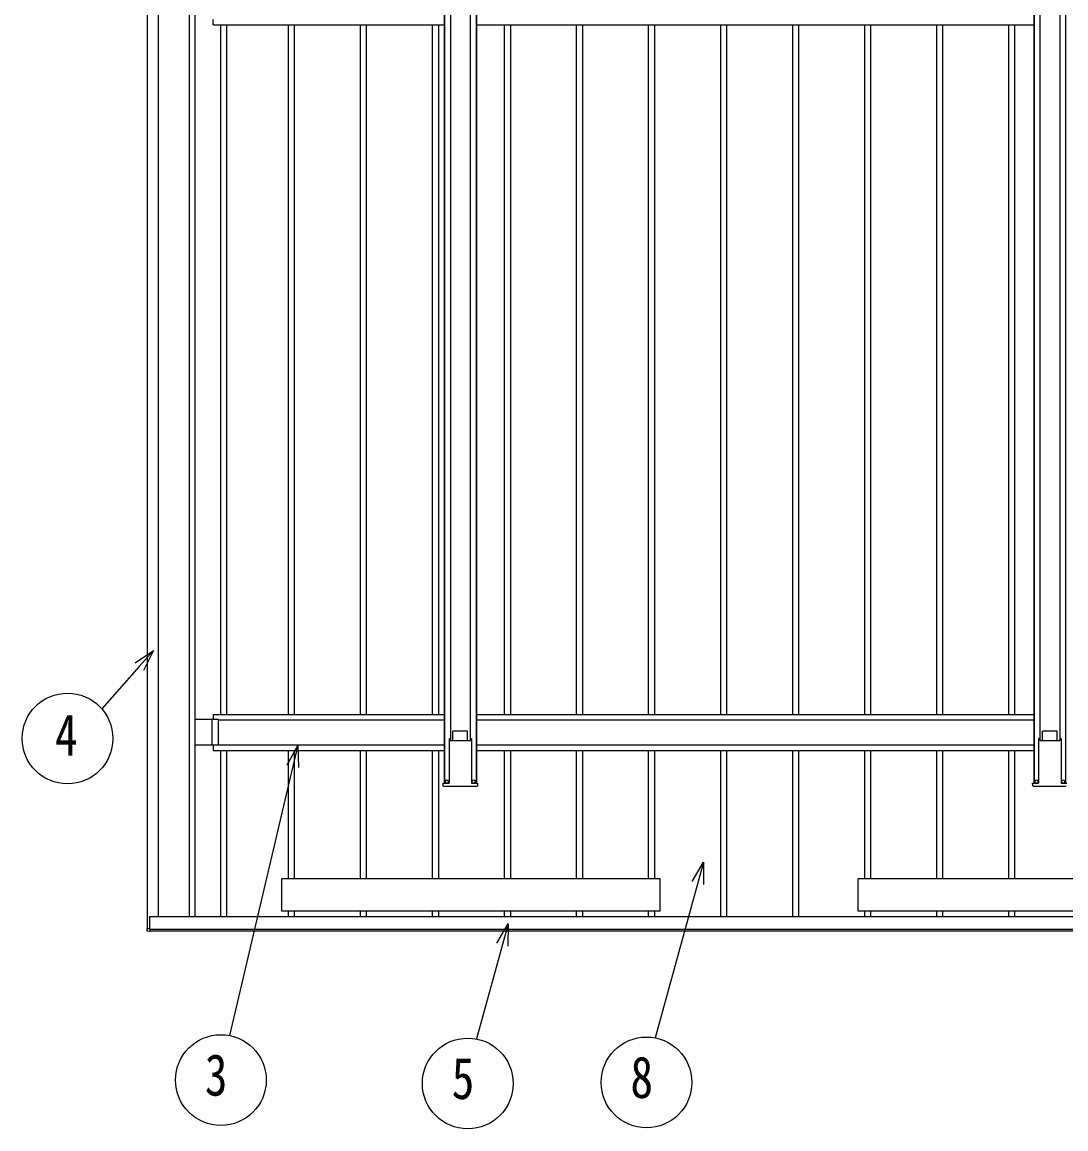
# Model space of a CAD drawing. Units: millimetres, scale not verified. Extents: x -14718 to 14718, y -10397 to 10401.
# Drawn here: x -6341 to -3444, y -1301 to 1772 of the extents above; entities that cross this region are included whole.
import ezdxf
from ezdxf.enums import TextEntityAlignment as Align

# ---------------------------------------------------------------- set-up
doc = ezdxf.new("R2010")
doc.units = ezdxf.units.MM
doc.header["$LTSCALE"] = 50
doc.layers.add('0-6_YKK_A1', color=4, linetype='Continuous')
doc.layers.add('0-7_YKK_D', color=6, linetype='Continuous')
doc.styles.add('ＭＳ ゴシック', font='')
doc.styles.get('ＭＳ ゴシック').set_extended_font_data('MS Gothic')

msp = doc.modelspace()

# ---------------------------------------------------------------- linework, layer by layer
at = {"layer": '0-6_YKK_A1'}
for p, q in [((-5992.91, -744.91), (-5992.91, 2371.42)), ((-5962.91, -711.6), (-5962.91, 2372.61)), ((-5877.91, 2338.11), (-5877.91, -711.6)), ((-5861.91, 2338.11), (-5861.91, -711.6)), ((-5169.91, 2355.79), (-5169.91, -341.14)), ((-5168.71, 2355.79), (-5168.71, -341.14)), ((-5152.41, 2356.68), (-5152.41, -222.97)), ((-5097.41, 2356.68), (-5097.41, -222.97)), ((-5081.11, 2355.79), (-5081.11, -341.14)), ((-5079.91, 2355.79), (-5079.91, -341.14)), ((-3532.91, 2355.79), (-3532.91, -341.14)), ((-3531.71, 2355.79), (-3531.71, -341.14)), ((-3515.41, 2356.68), (-3515.41, -222.97)), ((-3460.41, 2356.68), (-3460.41, -222.97)), ((-3444.11, 2355.79), (-3444.11, -341.14)), ((-5810.91, 1764.34), (-5810.91, 1778.84)), ((-5810.91, 1764.34), (-5169.91, 1764.34)), ((-5790.91, 1764.34), (-5790.91, -150.35)), ((-5773.91, 1764.34), (-5773.91, -150.35)), ((-5601.91, -150.35), (-5601.91, 1764.34)), ((-5584.91, -150.35), (-5584.91, 1764.34)), ((-5401.91, -150.35), (-5401.91, 1764.34)), ((-5384.91, -150.35), (-5384.91, 1764.34)), ((-5201.91, -150.35), (-5201.91, 1764.34)), ((-5184.91, -150.35), (-5184.91, 1764.34)), ((-5079.91, 1764.34), (-3532.91, 1764.34)), ((-5001.91, -150.35), (-5001.91, 1764.34)), ((-4984.91, -150.35), (-4984.91, 1764.34)), ((-4801.91, -150.35), (-4801.91, 1764.34)), ((-4784.91, -150.35), (-4784.91, 1764.34)), ((-4601.91, -150.35), (-4601.91, 1764.34)), ((-4584.91, -150.35), (-4584.91, 1764.34)), ((-4401.91, -150.35), (-4401.91, 1764.34)), ((-4384.91, -150.35), (-4384.91, 1764.34)), ((-4201.91, -150.35), (-4201.91, 1764.34)), ((-4184.91, -150.35), (-4184.91, 1764.34)), ((-4001.91, -150.35), (-4001.91, 1764.34)), ((-3984.91, -150.35), (-3984.91, 1764.34)), ((-3801.91, -150.35), (-3801.91, 1764.34)), ((-3784.91, -150.35), (-3784.91, 1764.34)), ((-3601.91, -150.35), (-3601.91, 1764.34)), ((-3584.91, -150.35), (-3584.91, 1764.34)), ((-5810.91, -150.35), (-5810.91, -164.85)), ((-5810.91, -150.35), (-5169.91, -150.35)), ((-5079.91, -150.35), (-3532.91, -150.35)), ((-5795.91, -164.85), (-5861.91, -164.85)), ((-5813.41, -235.85), (-5813.41, -164.85)), ((-5795.91, -235.85), (-5795.91, -164.85)), ((-5795.91, -165.35), (-5169.91, -165.35)), ((-5079.91, -165.35), (-3532.91, -165.35)), ((-5104.41, -197.14), (-5145.41, -197.14)), ((-5145.41, -222.97), (-5145.41, -197.14)), ((-5104.41, -222.97), (-5104.41, -197.14)), ((-3467.41, -197.14), (-3508.41, -197.14)), ((-3508.41, -222.97), (-3508.41, -197.14)), ((-3467.41, -222.97), (-3467.41, -197.14)), ((-5795.91, -235.85), (-5861.91, -235.85)), ((-5810.91, -235.85), (-5810.91, -250.35)), ((-5795.91, -235.35), (-5169.91, -235.35)), ((-5156.16, -217.79), (-5156.16, -340.99)), ((-5155.8, -217.64), (-5156.15, -217.64)), ((-5155.8, -217.64), (-5155.31, -217.64)), ((-5155.31, -217.64), (-5153.27, -217.64)), ((-5152.96, -222.97), (-5153.27, -217.64)), ((-5096.56, -217.64), (-5094.52, -217.64)), ((-5094.52, -217.64), (-5094.03, -217.64)), ((-5094.03, -217.64), (-5093.68, -217.64)), ((-5093.66, -217.79), (-5093.66, -340.99)), ((-5079.91, -235.35), (-3532.91, -235.35)), ((-3519.16, -217.79), (-3519.16, -340.99)), ((-3518.8, -217.64), (-3519.15, -217.64)), ((-3518.8, -217.64), (-3518.31, -217.64)), ((-3518.31, -217.64), (-3516.27, -217.64)), ((-3515.96, -222.97), (-3516.27, -217.64)), ((-3459.56, -217.64), (-3457.52, -217.64)), ((-3457.52, -217.64), (-3457.03, -217.64)), ((-3457.03, -217.64), (-3456.68, -217.64)), ((-3456.66, -217.79), (-3456.66, -340.99)), ((-5810.91, -250.35), (-5169.91, -250.35)), ((-5790.91, -250.35), (-5790.91, -711.6)), ((-5773.91, -250.35), (-5773.91, -711.6)), ((-5601.91, -606.6), (-5601.91, -250.35)), ((-5584.91, -606.6), (-5584.91, -250.35)), ((-5401.91, -606.6), (-5401.91, -250.35)), ((-5384.91, -606.6), (-5384.91, -250.35)), ((-5201.91, -606.6), (-5201.91, -250.35)), ((-5184.91, -606.6), (-5184.91, -250.35)), ((-5079.91, -250.35), (-3532.91, -250.35)), ((-5001.91, -606.6), (-5001.91, -250.35)), ((-4984.91, -606.6), (-4984.91, -250.35)), ((-4801.91, -606.6), (-4801.91, -250.35)), ((-4784.91, -606.6), (-4784.91, -250.35)), ((-4601.91, -606.6), (-4601.91, -250.35)), ((-4584.91, -606.6), (-4584.91, -250.35)), ((-4401.91, -711.6), (-4401.91, -250.35)), ((-4384.91, -711.6), (-4384.91, -250.35)), ((-4201.91, -711.6), (-4201.91, -250.35)), ((-4184.91, -711.6), (-4184.91, -250.35)), ((-4001.91, -606.6), (-4001.91, -250.35)), ((-3984.91, -606.6), (-3984.91, -250.35)), ((-3801.91, -606.6), (-3801.91, -250.35)), ((-3784.91, -606.6), (-3784.91, -250.35)), ((-3601.91, -606.6), (-3601.91, -250.35)), ((-3584.91, -606.6), (-3584.91, -250.35)), ((-5166.41, -341.14), (-5166.41, -337.14)), ((-5157.41, -341.14), (-5157.41, -337.14)), ((-5092.41, -341.14), (-5092.41, -337.14)), ((-5083.41, -341.14), (-5083.41, -337.14)), ((-3529.41, -341.14), (-3529.41, -337.14)), ((-3520.41, -341.14), (-3520.41, -337.14)), ((-3455.41, -341.14), (-3455.41, -337.14)), ((-3446.41, -341.14), (-3446.41, -337.14)), ((-5172.29, -341.14), (-5157.27, -341.14)), ((-5156.75, -350.64), (-5170.32, -350.64)), ((-5157.27, -341.14), (-5156.28, -341.14)), ((-5155.25, -350.64), (-5156.75, -350.64)), ((-5156.18, -341.14), (-5156.28, -341.14)), ((-5154.88, -350.64), (-5155.25, -350.64)), ((-5094.95, -350.64), (-5154.88, -350.64)), ((-5094.58, -350.64), (-5094.95, -350.64)), ((-5093.08, -350.64), (-5094.58, -350.64)), ((-5093.65, -341.14), (-5093.55, -341.14)), ((-5093.55, -341.14), (-5092.56, -341.14)), ((-5079.51, -350.64), (-5093.08, -350.64)), ((-5092.56, -341.14), (-5077.54, -341.14)), ((-5077.54, -341.14), (-5077.04, -341.14)), ((-5077.04, -341.14), (-5077.51, -348.76)), ((-3535.29, -341.14), (-3520.27, -341.14)), ((-3519.75, -350.64), (-3533.32, -350.64)), ((-3520.27, -341.14), (-3519.28, -341.14)), ((-3518.25, -350.64), (-3519.75, -350.64)), ((-3519.18, -341.14), (-3519.28, -341.14)), ((-3517.88, -350.64), (-3518.25, -350.64)), ((-3457.95, -350.64), (-3517.88, -350.64)), ((-3457.58, -350.64), (-3457.95, -350.64)), ((-3456.08, -350.64), (-3457.58, -350.64)), ((-3456.65, -341.14), (-3456.55, -341.14)), ((-3456.55, -341.14), (-3455.56, -341.14)), ((-3442.51, -350.64), (-3456.08, -350.64)), ((-3455.56, -341.14), (-3440.54, -341.14)), ((-4569.92, -606.6), (-5619.92, -606.6)), ((-4569.92, -696.6), (-4569.92, -606.6)), ((-2969.92, -606.6), (-4019.92, -606.6)), ((-5601.91, -711.6), (-5601.91, -696.6)), ((-5584.91, -711.6), (-5584.91, -696.6)), ((-5401.91, -711.6), (-5401.91, -696.6)), ((-5384.91, -711.6), (-5384.91, -696.6)), ((-5201.91, -711.6), (-5201.91, -696.6)), ((-5184.91, -711.6), (-5184.91, -696.6)), ((-5001.91, -711.6), (-5001.91, -696.6)), ((-4984.91, -711.6), (-4984.91, -696.6)), ((-4801.91, -711.6), (-4801.91, -696.6)), ((-4784.91, -711.6), (-4784.91, -696.6)), ((-4601.91, -711.6), (-4601.91, -696.6)), ((-4584.91, -711.6), (-4584.91, -696.6)), ((-4001.91, -711.6), (-4001.91, -696.6)), ((-3984.91, -711.6), (-3984.91, -696.6)), ((-3801.91, -711.6), (-3801.91, -696.6)), ((-3784.91, -711.6), (-3784.91, -696.6)), ((-3601.91, -711.6), (-3601.91, -696.6)), ((-3584.91, -711.6), (-3584.91, -696.6)), ((-5987.41, -711.6), (-1012.91, -711.6)), ((-5987.41, -711.6), (-5987.41, -746.41)), ((-5993.95, -744.91), (-5988.23, -744.91)), ((-5986.41, -753.11), (-5993.95, -752.65)), ((-5988.23, -744.91), (-5987.91, -744.91)), ((-5987.91, -744.91), (-5987.91, -746.11)), ((-5987.91, -744.91), (-5987.91, -746.11)), ((-5987.41, -746.11), (-5987.91, -746.11)), ((-5986.41, -746.6), (-993.91, -746.6)), ((-5986.41, -746.71), (-5986.41, -752.61)), ((-5986.41, -751.6), (-993.91, -751.6)), ((-5986.41, -752.61), (-5986.41, -753.11))]:
    msp.add_line(p, q, dxfattribs=at)
for points in [[(-5152.96, -222.97), (-5096.87, -222.97), (-5096.56, -217.64)], [(-3515.96, -222.97), (-3459.87, -222.97), (-3459.56, -217.64)], [(-5172.32, -348.76), (-5172.79, -341.14), (-5172.29, -341.14)], [(-3535.32, -348.76), (-3535.79, -341.14), (-3535.29, -341.14)], [(-4569.92, -696.6), (-5619.92, -696.6), (-5619.92, -606.6)], [(-2969.92, -696.6), (-4019.92, -696.6), (-4019.92, -606.6)], [(-5994.41, -752.15), (-5994.41, -744.91), (-5993.95, -744.91)], [(-5987.61, -746.41), (-5986.41, -746.41), (-5986.41, -746.71)]]:
    msp.add_lwpolyline(points, dxfattribs=at)
for centre in [(-5161.91, -336.64), (-5087.91, -336.64), (-3524.91, -336.64), (-3450.91, -336.64)]:
    msp.add_circle(centre, 5, dxfattribs=at)
for centre, radius, start, end in [((-5161.91, -337.14), 4.5, 90, 180), ((-5161.91, -337.14), 4.5, 0, 90), ((-5087.91, -337.14), 4.5, 90, 180), ((-5087.91, -337.14), 4.5, 0, 90), ((-3524.91, -337.14), 4.5, 90, 180), ((-3524.91, -337.14), 4.5, 0, 90), ((-3450.91, -337.14), 4.5, 90, 180), ((-3450.91, -337.14), 4.5, 0, 90), ((-5170.32, -348.64), 2, 183.5, 270), ((-5079.51, -348.64), 2, 270, 356.5), ((-3533.32, -348.64), 2, 183.5, 270), ((-5993.91, -752.15), 0.5, 180, 266.5), ((-5987.61, -746.11), 0.3, 180, 270)]:
    msp.add_arc(centre, radius, start, end, dxfattribs=at)
for centre, major_axis, start_param, end_param in [((-5156.12, -218.14), (0.031, -0.5), 3.1377656, 3.9231638), ((-5093.71, -218.14), (-0.031, -0.5), 2.3600215, 3.1454197), ((-3519.12, -218.14), (0.031, -0.5), 3.1377656, 3.9231638), ((-3456.71, -218.14), (-0.031, -0.5), 2.3600215, 3.1454197), ((-5156.21, -340.64), (0.031, -0.5), 6.2793582, 7.0647564), ((-5093.62, -340.64), (-0.031, -0.5), 5.5016142, 6.2870124), ((-3519.21, -340.64), (0.031, -0.5), 6.2793582, 7.0647564), ((-3456.62, -340.64), (-0.031, -0.5), 5.5016142, 6.2870124)]:
    msp.add_ellipse(centre, major_axis=major_axis, ratio=0.061627, start_param=start_param, end_param=end_param, dxfattribs=at)
at = {"layer": '0-7_YKK_D'}
for points in [[(-5976.56, 27.02), (-6016.07, -17.48), (-6120.18, -134.77)], [(-6027.99, -6.9), (-5976.56, 27.02), (-6004.14, -28.06)], [(-5576.25, -236.6), (-5589.86, -294.52), (-5765.36, -1041.97)], [(-5605.38, -290.88), (-5576.25, -236.6), (-5574.34, -298.17)], [(-4449.61, -561.04), (-4465.37, -618.41), (-4583.56, -1048.53)], [(-4480.75, -614.19), (-4449.61, -561.04), (-4450, -622.64)], [(-4992.11, -732.18), (-5007.88, -789.56), (-5079.85, -1051.48)], [(-5023.25, -785.33), (-4992.11, -732.18), (-4992.5, -793.78)]]:
    msp.add_lwpolyline(points, dxfattribs=at)
for centre in [(-6215.41, -217.28), (-5789.63, -1165.61), (-5104.11, -1175.12), (-4607.82, -1172.17)]:
    msp.add_circle(centre, 126, dxfattribs=at)

# ---------------------------------------------------------------- texts
at = {"layer": '0-7_YKK_D', "style": 'ＭＳ ゴシック', "width": 0.8}
for s, p in [('4', (-6250.37, -299.94)), ('3', (-5834.26, -1243.44)), ('5', (-5148.74, -1252.96)), ('8', (-4652.45, -1250))]:
    msp.add_text(s, height=115.5, dxfattribs=at).set_placement(p, align=Align.BOTTOM_LEFT)

doc.saveas('drawing.dxf')
